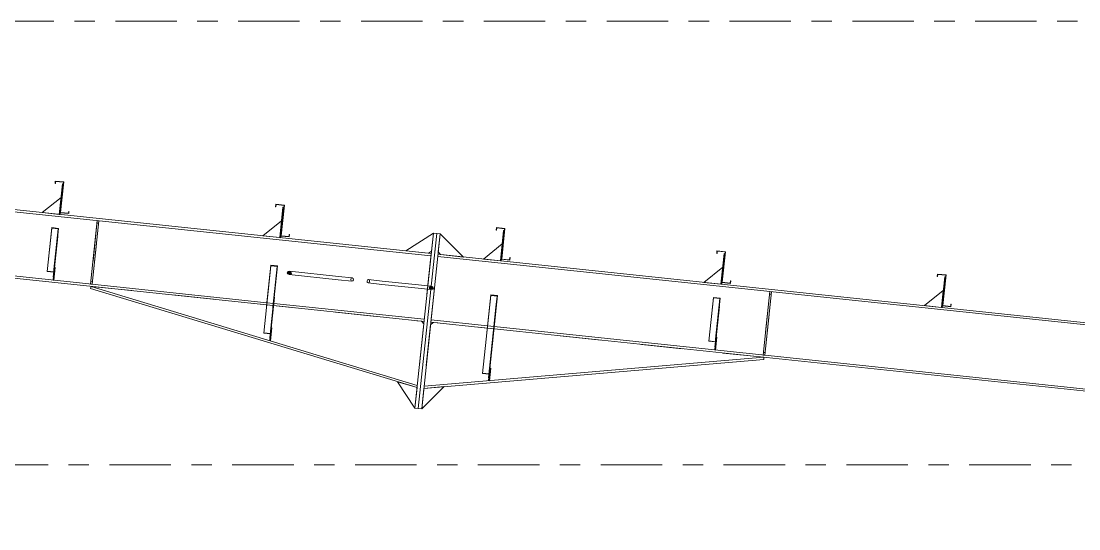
# Model space of a CAD drawing. Header units: millimetres. Extents: x -94 to 729, y -75 to 499.
# Drawn here: x 265.2 to 316.9, y 254.9 to 279.7 of the extents above; entities that cross this region are included whole.
import ezdxf

# ---------------------------------------------------------------- set-up
doc = ezdxf.new("R2010")
doc.units = ezdxf.units.MM
for name, pattern in [('XKITLINE00', [0]), ('XKITLINE02', [4, 2, -2]), ('XKITLINE03', [6, 3, -1, 1, -1])]:
    doc.linetypes.add(name, pattern=pattern)
doc.layers.add('Part', color=2, linetype='Continuous', lineweight=0)
doc.layers.add('S-grid', color=1, linetype='Continuous', lineweight=0)

# ---------------------------------------------------------------- blocks, each defined once
blk = doc.blocks.new('*A296')
at = {"layer": 'Part'}
blk.add_hatch(color=3, dxfattribs=at).paths.add_polyline_path([(277.384, 267.727), (277.386, 267.753), (277.718, 267.718), (277.663, 267.198), (277.646, 267.2), (277.699, 267.694)], flags=17)
blk = doc.blocks.new('*A297')
at = {"layer": 'Part'}
blk.add_hatch(color=3, dxfattribs=at).paths.add_polyline_path([(266.685, 269.569), (266.687, 269.59), (267.018, 269.555), (266.974, 269.136), (266.957, 269.137), (266.999, 269.536)], flags=17)
blk = doc.blocks.new('*A298')
at = {"layer": 'Part'}
blk.add_hatch(color=3, dxfattribs=at).paths.add_polyline_path([(288.124, 266.275), (288.127, 266.303), (288.458, 266.268), (288.398, 265.697), (288.382, 265.699), (288.439, 266.241)], flags=17)
blk = doc.blocks.new('*A300')
at = {"layer": 'Part'}
blk.add_hatch(color=3, dxfattribs=at).paths.add_polyline_path([(299.005, 266.16), (299.007, 266.181), (299.339, 266.146), (299.295, 265.726), (299.278, 265.728), (299.32, 266.127)], flags=17)
blk = doc.blocks.new('*A302')
at = {"layer": 'Part'}
blk.add_hatch(color=3, dxfattribs=at).paths.add_polyline_path([(299.82, 266.881), (299.832, 266.991), (299.847, 266.989), (299.834, 266.865), (299.419, 266.908), (299.577, 268.402), (299.192, 268.442), (299.181, 268.333), (299.166, 268.335), (299.179, 268.459), (299.593, 268.415), (299.436, 266.922)], flags=17)
blk = doc.blocks.new('*A303')
at = {"layer": 'Part'}
blk.add_hatch(color=3, dxfattribs=at).paths.add_polyline_path([(289.047, 268.018), (289.058, 268.127), (289.073, 268.125), (289.06, 268.001), (288.646, 268.045), (288.803, 269.538), (288.419, 269.579), (288.407, 269.469), (288.392, 269.471), (288.405, 269.595), (288.82, 269.552), (288.662, 268.058)], flags=17)
blk = doc.blocks.new('*A304')
at = {"layer": 'Part'}
blk.add_hatch(color=3, dxfattribs=at).paths.add_polyline_path([(278.273, 269.154), (278.285, 269.263), (278.3, 269.262), (278.287, 269.137), (277.872, 269.181), (278.03, 270.675), (277.645, 270.715), (277.634, 270.606), (277.619, 270.607), (277.632, 270.732), (278.046, 270.688), (277.889, 269.195)], flags=17)
blk = doc.blocks.new('*A305')
at = {"layer": 'Part'}
blk.add_hatch(color=3, dxfattribs=at).paths.add_polyline_path([(267.5, 270.29), (267.511, 270.4), (267.526, 270.398), (267.513, 270.274), (267.099, 270.318), (267.256, 271.811), (266.872, 271.851), (266.86, 271.742), (266.845, 271.744), (266.858, 271.868), (267.273, 271.824), (267.115, 270.331)], flags=17)
blk = doc.blocks.new('*A306')
at = {"layer": 'Part'}
blk.add_hatch(color=3, dxfattribs=at).paths.add_polyline_path([(278.295, 267.461), (278.369, 267.428), (278.394, 267.366), (278.356, 267.311), (278.277, 267.295), (278.203, 267.327), (278.178, 267.389), (278.216, 267.444)], flags=17)
blk = doc.blocks.new('*A307')
at = {"layer": 'Part'}
blk.add_hatch(color=3, dxfattribs=at).paths.add_polyline_path([(285.23, 266.729), (285.304, 266.697), (285.329, 266.635), (285.291, 266.58), (285.212, 266.563), (285.139, 266.596), (285.113, 266.658), (285.151, 266.713)], flags=17)
blk = doc.blocks.new('*A308')
at = {"layer": 'Part'}
blk.add_hatch(color=3, dxfattribs=at).paths.add_polyline_path([(299.82, 266.881), (299.832, 266.991), (299.847, 266.989), (299.834, 266.865), (299.419, 266.908), (299.577, 268.402), (299.192, 268.442), (299.181, 268.333), (299.166, 268.335), (299.179, 268.459), (299.593, 268.415), (299.436, 266.922)], flags=17)
blk = doc.blocks.new('*A309')
at = {"layer": 'Part'}
blk.add_hatch(color=3, dxfattribs=at).paths.add_polyline_path([(289.047, 268.018), (289.058, 268.127), (289.073, 268.125), (289.06, 268.001), (288.646, 268.045), (288.803, 269.538), (288.419, 269.579), (288.407, 269.469), (288.392, 269.471), (288.405, 269.595), (288.82, 269.552), (288.662, 268.058)], flags=17)
blk = doc.blocks.new('*A310')
at = {"layer": 'Part'}
blk.add_hatch(color=3, dxfattribs=at).paths.add_polyline_path([(278.273, 269.154), (278.285, 269.263), (278.3, 269.262), (278.287, 269.137), (277.872, 269.181), (278.03, 270.675), (277.645, 270.715), (277.634, 270.606), (277.619, 270.607), (277.632, 270.732), (278.046, 270.688), (277.889, 269.195)], flags=17)
blk = doc.blocks.new('*A311')
at = {"layer": 'Part'}
blk.add_hatch(color=3, dxfattribs=at).paths.add_polyline_path([(267.5, 270.29), (267.511, 270.4), (267.526, 270.398), (267.513, 270.274), (267.099, 270.318), (267.256, 271.811), (266.872, 271.851), (266.86, 271.742), (266.845, 271.744), (266.858, 271.868), (267.273, 271.824), (267.115, 270.331)], flags=17)
blk = doc.blocks.new('*A315')
at = {"layer": 'Part'}
blk.add_hatch(color=3, dxfattribs=at).paths.add_polyline_path([(310.594, 265.745), (310.605, 265.854), (310.62, 265.853), (310.607, 265.728), (310.193, 265.772), (310.35, 267.265), (309.966, 267.306), (309.954, 267.197), (309.939, 267.198), (309.953, 267.323), (310.367, 267.279), (310.209, 265.785)], flags=17)
blk = doc.blocks.new('*A321')
at = {"layer": 'Part'}
blk.add_hatch(color=3, dxfattribs=at).paths.add_polyline_path([(310.594, 265.745), (310.605, 265.854), (310.62, 265.853), (310.607, 265.728), (310.193, 265.772), (310.35, 267.265), (309.966, 267.306), (309.954, 267.197), (309.939, 267.198), (309.953, 267.323), (310.367, 267.279), (310.209, 265.785)], flags=17)
blk = doc.blocks.new('*A1137')
at = {"layer": 'S-grid', "color": 1, "linetype": 'XKITLINE03', "lineweight": 0}
blk.add_line((233.79, 279.675), (599.838, 279.675), dxfattribs=at)
blk = doc.blocks.new('*A1138')
at = {"layer": 'S-grid', "color": 1, "linetype": 'XKITLINE03', "lineweight": 0}
blk.add_line((-54.497, 258.009), (464.656, 258.009), dxfattribs=at)
blk = doc.blocks.new('*A1140')
at = {"layer": 'Part', "color": 2, "linetype": 'XKITLINE00', "lineweight": 0}
for p, q in [((212.577, 275.901), (212.574, 275.876)), ((212.586, 275.984), (285.22, 268.322)), ((285.208, 268.215), (212.574, 275.876)), ((212.248, 272.776), (212.236, 272.669)), ((277.182, 265.818), (212.236, 272.669)), ((277.194, 265.926), (212.248, 272.776)), ((284.87, 265.007), (277.514, 265.783)), ((284.881, 265.115), (277.525, 265.891))]:
    blk.add_line(p, q, dxfattribs=at)
at = {"layer": 'Part', "color": 7, "linetype": 'XKITLINE02', "lineweight": 0}
for p, q in [((212.577, 275.901), (212.586, 275.984)), ((212.574, 275.876), (212.248, 272.776)), ((285.22, 268.322), (284.87, 265.007)), ((277.514, 265.783), (277.182, 265.818)), ((277.525, 265.891), (277.194, 265.926))]:
    blk.add_line(p, q, dxfattribs=at)
blk = doc.blocks.new('*A1530')
at = {"layer": 'Part', "color": 7, "linetype": 'XKITLINE02', "lineweight": 0}
for p, q in [((285.201, 264.972), (285.551, 268.287)), ((288.287, 264.647), (287.956, 264.682)), ((288.299, 264.755), (287.967, 264.79)), ((384.641, 257.836), (380.891, 254.88)), ((374.476, 255.556), (374.144, 255.591)), ((374.487, 255.664), (374.156, 255.699))]:
    blk.add_line(p, q, dxfattribs=at)
at = {"layer": 'Part', "color": 2, "linetype": 'XKITLINE00', "lineweight": 0}
for p, q in [((384.519, 257.74), (285.54, 268.18)), ((285.551, 268.287), (384.641, 257.836)), ((287.967, 264.79), (285.213, 265.08)), ((287.956, 264.682), (285.201, 264.972)), ((374.144, 255.591), (288.287, 264.647)), ((374.156, 255.699), (288.299, 264.755)), ((380.891, 254.88), (374.476, 255.556)), ((381.012, 254.976), (374.487, 255.664))]:
    blk.add_line(p, q, dxfattribs=at)
blk = doc.blocks.new('*A1578')
at = {"layer": 'Part', "color": 2, "linetype": 'XKITLINE00', "lineweight": 0}
for p, q in [((277.979, 270.594), (277.822, 269.103)), ((278.021, 270.59), (277.979, 270.594)), ((277.872, 269.181), (277.863, 269.098))]:
    blk.add_line(p, q, dxfattribs=at)
at = {"layer": 'Part', "color": 7, "linetype": 'XKITLINE02', "lineweight": 0}
for p, q in [((277.872, 269.181), (278.021, 270.59)), ((277.863, 269.098), (277.822, 269.103))]:
    blk.add_line(p, q, dxfattribs=at)
blk = doc.blocks.new('*A1579')
at = {"layer": 'Part', "color": 7, "linetype": 'XKITLINE02', "lineweight": 0}
for p, q in [((277.399, 264.695), (277.333, 264.074)), ((277.375, 264.069), (277.44, 264.691)), ((277.44, 264.691), (277.399, 264.695)), ((277.333, 264.074), (277.375, 264.069)), ((277.347, 264.198), (277.388, 264.194))]:
    blk.add_line(p, q, dxfattribs=at)
blk = doc.blocks.new('*A1580')
at = {"layer": 'Part', "color": 7, "linetype": 'XKITLINE02', "lineweight": 0}
for p, q in [((277.386, 267.753), (277.037, 264.442)), ((277.699, 267.694), (277.331, 264.208)), ((277.347, 264.206), (277.718, 267.718)), ((277.037, 264.442), (277.352, 264.409)), ((277.038, 264.453), (277.37, 264.418)), ((277.331, 264.208), (277.347, 264.206))]:
    blk.add_line(p, q, dxfattribs=at)
blk = doc.blocks.new('*A1581')
at = {"layer": 'Part', "color": 2, "linetype": 'XKITLINE00', "lineweight": 0}
for p, q in [((277.384, 267.727), (277.037, 264.442)), ((277.718, 267.718), (277.377, 264.482)), ((277.384, 267.727), (277.386, 267.753)), ((277.699, 267.694), (277.384, 267.727)), ((277.386, 267.753), (277.718, 267.718)), ((277.646, 267.2), (277.699, 267.694)), ((277.646, 267.2), (277.331, 264.208)), ((277.646, 267.2), (277.663, 267.198)), ((277.037, 264.442), (277.352, 264.409)), ((277.331, 264.208), (277.347, 264.206))]:
    blk.add_line(p, q, dxfattribs=at)
at = {"layer": 'Part', "color": 7, "linetype": 'XKITLINE02', "lineweight": 0}
for p, q in [((277.37, 264.418), (277.038, 264.453)), ((277.377, 264.482), (277.347, 264.206))]:
    blk.add_line(p, q, dxfattribs=at)
blk = doc.blocks.new('*A1582')
at = {"layer": 'Part', "color": 2, "linetype": 'XKITLINE00', "lineweight": 0}
blk.add_line((267.136, 271.068), (266.22, 270.326), dxfattribs=at)
at = {"layer": 'Part', "color": 7, "linetype": 'XKITLINE02', "lineweight": 0}
for p, q in [((267.048, 270.239), (267.136, 271.068)), ((266.22, 270.326), (267.048, 270.239))]:
    blk.add_line(p, q, dxfattribs=at)
blk = doc.blocks.new('*A1583')
at = {"layer": 'Part', "color": 7, "linetype": 'XKITLINE02', "lineweight": 0}
for p, q in [((266.79, 267.389), (266.817, 267.649)), ((266.765, 267.152), (266.806, 267.147)), ((266.793, 267.023), (266.752, 267.027))]:
    blk.add_line(p, q, dxfattribs=at)
at = {"layer": 'Part', "color": 2, "linetype": 'XKITLINE00', "lineweight": 0}
for p, q in [((266.859, 267.645), (266.793, 267.023)), ((266.817, 267.649), (266.859, 267.645)), ((266.752, 267.027), (266.79, 267.389))]:
    blk.add_line(p, q, dxfattribs=at)
blk = doc.blocks.new('*A1584')
at = {"layer": 'Part', "color": 2, "linetype": 'XKITLINE00', "lineweight": 0}
for p, q in [((267.206, 271.731), (267.048, 270.239)), ((267.247, 271.726), (267.206, 271.731)), ((267.099, 270.318), (267.09, 270.235))]:
    blk.add_line(p, q, dxfattribs=at)
at = {"layer": 'Part', "color": 7, "linetype": 'XKITLINE02', "lineweight": 0}
for p, q in [((267.099, 270.318), (267.247, 271.726)), ((267.09, 270.235), (267.048, 270.239))]:
    blk.add_line(p, q, dxfattribs=at)
blk = doc.blocks.new('*A1585')
at = {"layer": 'Part', "color": 7, "linetype": 'XKITLINE02', "lineweight": 0}
for p, q in [((266.817, 267.649), (266.752, 267.027)), ((266.793, 267.023), (266.859, 267.645)), ((266.859, 267.645), (266.817, 267.649)), ((266.765, 267.152), (266.806, 267.147)), ((266.752, 267.027), (266.793, 267.023))]:
    blk.add_line(p, q, dxfattribs=at)
blk = doc.blocks.new('*A1586')
at = {"layer": 'Part', "color": 7, "linetype": 'XKITLINE02', "lineweight": 0}
for p, q in [((266.687, 269.59), (266.461, 267.451)), ((266.999, 269.536), (266.75, 267.169)), ((266.766, 267.167), (267.018, 269.555)), ((266.461, 267.451), (266.776, 267.418)), ((266.462, 267.464), (266.794, 267.429)), ((266.75, 267.169), (266.766, 267.167))]:
    blk.add_line(p, q, dxfattribs=at)
blk = doc.blocks.new('*A1587')
at = {"layer": 'Part', "color": 2, "linetype": 'XKITLINE00', "lineweight": 0}
for p, q in [((266.685, 269.569), (266.461, 267.451)), ((266.685, 269.569), (266.687, 269.59)), ((266.999, 269.536), (266.685, 269.569)), ((266.687, 269.59), (267.018, 269.555)), ((267.018, 269.555), (266.79, 267.389)), ((266.957, 269.137), (266.999, 269.536)), ((266.957, 269.137), (266.75, 267.169)), ((266.974, 269.136), (266.957, 269.137)), ((266.461, 267.451), (266.776, 267.418)), ((266.75, 267.169), (266.766, 267.167))]:
    blk.add_line(p, q, dxfattribs=at)
at = {"layer": 'Part', "color": 7, "linetype": 'XKITLINE02', "lineweight": 0}
for p, q in [((266.462, 267.464), (266.794, 267.429)), ((266.79, 267.389), (266.766, 267.167))]:
    blk.add_line(p, q, dxfattribs=at)
blk = doc.blocks.new('*A1588')
at = {"layer": 'Part', "color": 7, "linetype": 'XKITLINE02', "lineweight": 0}
for p, q in [((268.909, 269.934), (268.583, 266.834)), ((268.665, 266.826), (268.992, 269.925)), ((268.896, 269.809), (268.979, 269.801)), ((268.992, 269.925), (268.909, 269.934)), ((268.583, 266.834), (268.665, 266.826)), ((268.596, 266.959), (268.679, 266.95))]:
    blk.add_line(p, q, dxfattribs=at)
blk = doc.blocks.new('*A1589')
at = {"layer": 'Part', "color": 2, "linetype": 'XKITLINE00', "lineweight": 0}
for p, q in [((268.583, 266.834), (268.909, 269.934)), ((268.992, 269.925), (268.665, 266.826))]:
    blk.add_line(p, q, dxfattribs=at)
at = {"layer": 'Part', "color": 7, "linetype": 'XKITLINE02', "lineweight": 0}
for p, q in [((268.896, 269.809), (268.979, 269.801)), ((268.992, 269.925), (268.909, 269.934)), ((268.665, 266.826), (268.583, 266.834)), ((268.679, 266.95), (268.596, 266.959))]:
    blk.add_line(p, q, dxfattribs=at)
blk = doc.blocks.new('*A1590')
at = {"layer": 'Part', "color": 2, "linetype": 'XKITLINE00', "lineweight": 0}
for p, q in [((285.324, 269.317), (285.053, 266.748)), ((285.49, 269.299), (285.219, 266.73)), ((285.49, 269.299), (285.324, 269.317)), ((284.424, 260.781), (285.036, 266.582)), ((285.202, 266.565), (284.59, 260.763)), ((284.59, 260.763), (284.424, 260.781))]:
    blk.add_line(p, q, dxfattribs=at)
at = {"layer": 'Part', "color": 7, "linetype": 'XKITLINE02', "lineweight": 0}
for p, q in [((285.202, 266.565), (285.49, 269.299)), ((285.053, 266.748), (285.036, 266.582)), ((285.219, 266.73), (285.202, 266.568)), ((285.202, 266.568), (285.202, 266.565))]:
    blk.add_line(p, q, dxfattribs=at)
blk = doc.blocks.new('*A1591')
at = {"layer": 'Part', "color": 2, "linetype": 'XKITLINE00', "lineweight": 0}
for p, q in [((285.656, 269.282), (284.756, 260.746)), ((285.219, 266.73), (285.49, 269.299)), ((285.49, 269.299), (285.656, 269.282)), ((285.202, 266.565), (284.59, 260.763)), ((284.756, 260.746), (284.59, 260.763))]:
    blk.add_line(p, q, dxfattribs=at)
at = {"layer": 'Part', "color": 7, "linetype": 'XKITLINE02', "lineweight": 0}
for p, q in [((285.219, 266.73), (285.202, 266.568)), ((285.202, 266.565), (285.202, 266.568)), ((285.202, 266.568), (285.202, 266.565))]:
    blk.add_line(p, q, dxfattribs=at)
blk = doc.blocks.new('*A1592')
at = {"layer": 'Part', "color": 2, "linetype": 'XKITLINE00', "lineweight": 0}
for p, q in [((285.324, 269.317), (283.976, 268.454)), ((285.095, 268.336), (285.233, 268.447))]:
    blk.add_line(p, q, dxfattribs=at)
at = {"layer": 'Part', "color": 7, "linetype": 'XKITLINE02', "lineweight": 0}
for p, q in [((285.324, 269.317), (285.233, 268.447)), ((283.976, 268.454), (285.095, 268.336))]:
    blk.add_line(p, q, dxfattribs=at)
blk = doc.blocks.new('*A1593')
at = {"layer": 'Part', "color": 7, "linetype": 'XKITLINE02', "lineweight": 0}
for p, q in [((285.564, 268.412), (285.656, 269.282)), ((285.675, 268.274), (286.794, 268.156))]:
    blk.add_line(p, q, dxfattribs=at)
at = {"layer": 'Part', "color": 2, "linetype": 'XKITLINE00', "lineweight": 0}
for p, q in [((286.794, 268.156), (285.656, 269.282)), ((285.675, 268.274), (285.564, 268.412))]:
    blk.add_line(p, q, dxfattribs=at)
blk = doc.blocks.new('*A1594')
at = {"layer": 'Part', "color": 2, "linetype": 'XKITLINE00', "lineweight": 0}
blk.add_line((288.683, 268.795), (287.767, 268.054), dxfattribs=at)
at = {"layer": 'Part', "color": 7, "linetype": 'XKITLINE02', "lineweight": 0}
for p, q in [((288.596, 267.966), (288.683, 268.795)), ((287.767, 268.054), (288.596, 267.966))]:
    blk.add_line(p, q, dxfattribs=at)
blk = doc.blocks.new('*A1595')
at = {"layer": 'Part', "color": 2, "linetype": 'XKITLINE00', "lineweight": 0}
for p, q in [((288.753, 269.458), (288.596, 267.966)), ((288.794, 269.454), (288.753, 269.458)), ((288.646, 268.045), (288.637, 267.962))]:
    blk.add_line(p, q, dxfattribs=at)
at = {"layer": 'Part', "color": 7, "linetype": 'XKITLINE02', "lineweight": 0}
for p, q in [((288.646, 268.045), (288.794, 269.454)), ((288.637, 267.962), (288.596, 267.966))]:
    blk.add_line(p, q, dxfattribs=at)
blk = doc.blocks.new('*A1596')
at = {"layer": 'Part', "color": 7, "linetype": 'XKITLINE02', "lineweight": 0}
for p, q in [((288.127, 266.303), (287.722, 262.468)), ((288.439, 266.241), (288.018, 262.252)), ((288.035, 262.25), (288.458, 266.268)), ((287.722, 262.468), (288.037, 262.435)), ((287.723, 262.478), (288.055, 262.443)), ((288.018, 262.252), (288.035, 262.25))]:
    blk.add_line(p, q, dxfattribs=at)
blk = doc.blocks.new('*A1597')
at = {"layer": 'Part', "color": 2, "linetype": 'XKITLINE00', "lineweight": 0}
for p, q in [((288.124, 266.275), (287.722, 262.468)), ((288.458, 266.268), (288.065, 262.544)), ((288.124, 266.275), (288.127, 266.303)), ((288.439, 266.241), (288.124, 266.275)), ((288.127, 266.303), (288.458, 266.268)), ((288.382, 265.699), (288.439, 266.241)), ((288.382, 265.699), (288.018, 262.252)), ((288.382, 265.699), (288.398, 265.697)), ((287.722, 262.468), (288.037, 262.435)), ((288.018, 262.252), (288.035, 262.25))]:
    blk.add_line(p, q, dxfattribs=at)
at = {"layer": 'Part', "color": 7, "linetype": 'XKITLINE02', "lineweight": 0}
for p, q in [((287.723, 262.478), (288.055, 262.443)), ((288.035, 262.25), (288.065, 262.544))]:
    blk.add_line(p, q, dxfattribs=at)
blk = doc.blocks.new('*A1598')
at = {"layer": 'Part', "color": 7, "linetype": 'XKITLINE02', "lineweight": 0}
for p, q in [((299.11, 263.98), (299.138, 264.24)), ((299.114, 263.614), (299.072, 263.618)), ((299.085, 263.743), (299.127, 263.738))]:
    blk.add_line(p, q, dxfattribs=at)
at = {"layer": 'Part', "color": 2, "linetype": 'XKITLINE00', "lineweight": 0}
for p, q in [((299.179, 264.236), (299.114, 263.614)), ((299.138, 264.24), (299.179, 264.236)), ((299.072, 263.618), (299.11, 263.98))]:
    blk.add_line(p, q, dxfattribs=at)
blk = doc.blocks.new('*A1599')
at = {"layer": 'Part', "color": 7, "linetype": 'XKITLINE02', "lineweight": 0}
for p, q in [((299.138, 264.24), (299.072, 263.618)), ((299.114, 263.614), (299.179, 264.236)), ((299.179, 264.236), (299.138, 264.24)), ((299.072, 263.618), (299.114, 263.614)), ((299.085, 263.743), (299.127, 263.738))]:
    blk.add_line(p, q, dxfattribs=at)
blk = doc.blocks.new('*A1604')
at = {"layer": 'Part', "color": 2, "linetype": 'XKITLINE00', "lineweight": 0}
blk.add_line((299.457, 267.659), (298.54, 266.917), dxfattribs=at)
at = {"layer": 'Part', "color": 7, "linetype": 'XKITLINE02', "lineweight": 0}
for p, q in [((299.369, 266.83), (299.457, 267.659)), ((298.54, 266.917), (299.369, 266.83))]:
    blk.add_line(p, q, dxfattribs=at)
blk = doc.blocks.new('*A1605')
at = {"layer": 'Part', "color": 2, "linetype": 'XKITLINE00', "lineweight": 0}
for p, q in [((310.3, 267.185), (310.143, 265.694)), ((310.341, 267.181), (310.3, 267.185)), ((310.193, 265.772), (310.184, 265.689))]:
    blk.add_line(p, q, dxfattribs=at)
at = {"layer": 'Part', "color": 7, "linetype": 'XKITLINE02', "lineweight": 0}
for p, q in [((310.193, 265.772), (310.341, 267.181)), ((310.184, 265.689), (310.143, 265.694))]:
    blk.add_line(p, q, dxfattribs=at)
blk = doc.blocks.new('*A1606')
at = {"layer": 'Part', "color": 2, "linetype": 'XKITLINE00', "lineweight": 0}
blk.add_line((310.23, 266.522), (309.314, 265.781), dxfattribs=at)
at = {"layer": 'Part', "color": 7, "linetype": 'XKITLINE02', "lineweight": 0}
for p, q in [((310.143, 265.694), (310.23, 266.522)), ((309.314, 265.781), (310.143, 265.694))]:
    blk.add_line(p, q, dxfattribs=at)
blk = doc.blocks.new('*A1607')
at = {"layer": 'Part', "color": 2, "linetype": 'XKITLINE00', "lineweight": 0}
for p, q in [((299.526, 268.322), (299.369, 266.83)), ((299.568, 268.317), (299.526, 268.322)), ((299.419, 266.908), (299.411, 266.826))]:
    blk.add_line(p, q, dxfattribs=at)
at = {"layer": 'Part', "color": 7, "linetype": 'XKITLINE02', "lineweight": 0}
for p, q in [((299.419, 266.908), (299.568, 268.317)), ((299.411, 266.826), (299.369, 266.83))]:
    blk.add_line(p, q, dxfattribs=at)
blk = doc.blocks.new('*A1608')
at = {"layer": 'Part', "color": 7, "linetype": 'XKITLINE02', "lineweight": 0}
for p, q in [((299.007, 266.181), (298.782, 264.042)), ((299.32, 266.127), (299.07, 263.76)), ((299.087, 263.758), (299.339, 266.146)), ((298.782, 264.042), (299.097, 264.008)), ((298.783, 264.055), (299.115, 264.02)), ((299.07, 263.76), (299.087, 263.758))]:
    blk.add_line(p, q, dxfattribs=at)
blk = doc.blocks.new('*A1609')
at = {"layer": 'Part', "color": 2, "linetype": 'XKITLINE00', "lineweight": 0}
for p, q in [((299.005, 266.16), (298.782, 264.042)), ((299.005, 266.16), (299.007, 266.181)), ((299.32, 266.127), (299.005, 266.16)), ((299.007, 266.181), (299.339, 266.146)), ((299.339, 266.146), (299.11, 263.98)), ((299.278, 265.728), (299.32, 266.127)), ((299.278, 265.728), (299.07, 263.76)), ((299.295, 265.726), (299.278, 265.728)), ((298.782, 264.042), (299.097, 264.008)), ((299.07, 263.76), (299.087, 263.758))]:
    blk.add_line(p, q, dxfattribs=at)
at = {"layer": 'Part', "color": 7, "linetype": 'XKITLINE02', "lineweight": 0}
for p, q in [((298.783, 264.055), (299.115, 264.02)), ((299.11, 263.98), (299.087, 263.758))]:
    blk.add_line(p, q, dxfattribs=at)
blk = doc.blocks.new('*A1610')
at = {"layer": 'Part', "color": 7, "linetype": 'XKITLINE02', "lineweight": 0}
for p, q in [((301.755, 266.469), (301.428, 263.37)), ((301.511, 263.361), (301.838, 266.461)), ((301.742, 266.345), (301.825, 266.336)), ((301.838, 266.461), (301.755, 266.469)), ((301.441, 263.494), (301.524, 263.485)), ((301.428, 263.37), (301.511, 263.361))]:
    blk.add_line(p, q, dxfattribs=at)
blk = doc.blocks.new('*A1611')
at = {"layer": 'Part', "color": 2, "linetype": 'XKITLINE00', "lineweight": 0}
for p, q in [((301.428, 263.37), (301.755, 266.469)), ((301.838, 266.461), (301.511, 263.361))]:
    blk.add_line(p, q, dxfattribs=at)
at = {"layer": 'Part', "color": 7, "linetype": 'XKITLINE02', "lineweight": 0}
for p, q in [((301.742, 266.345), (301.825, 266.336)), ((301.838, 266.461), (301.755, 266.469)), ((301.524, 263.485), (301.441, 263.494)), ((301.511, 263.361), (301.428, 263.37))]:
    blk.add_line(p, q, dxfattribs=at)
blk = doc.blocks.new('*A1622')
at = {"layer": 'Part', "color": 2, "linetype": 'XKITLINE00', "lineweight": 0}
for p, q in [((299.166, 268.335), (299.179, 268.459)), ((299.181, 268.333), (299.166, 268.335)), ((299.179, 268.459), (299.593, 268.415)), ((299.192, 268.442), (299.181, 268.333)), ((299.577, 268.402), (299.192, 268.442)), ((299.419, 266.908), (299.577, 268.402)), ((299.593, 268.415), (299.436, 266.922)), ((299.834, 266.865), (299.419, 266.908)), ((299.436, 266.922), (299.82, 266.881)), ((299.82, 266.881), (299.832, 266.991)), ((299.832, 266.991), (299.847, 266.989)), ((299.847, 266.989), (299.834, 266.865))]:
    blk.add_line(p, q, dxfattribs=at)
blk = doc.blocks.new('*A1623')
at = {"layer": 'Part', "color": 2, "linetype": 'XKITLINE00', "lineweight": 0}
for p, q in [((288.392, 269.471), (288.405, 269.595)), ((288.407, 269.469), (288.392, 269.471)), ((288.405, 269.595), (288.82, 269.552)), ((288.419, 269.579), (288.407, 269.469)), ((288.803, 269.538), (288.419, 269.579)), ((288.646, 268.045), (288.803, 269.538)), ((288.82, 269.552), (288.662, 268.058)), ((289.06, 268.001), (288.646, 268.045)), ((288.662, 268.058), (289.047, 268.018)), ((289.047, 268.018), (289.058, 268.127)), ((289.058, 268.127), (289.073, 268.125)), ((289.073, 268.125), (289.06, 268.001))]:
    blk.add_line(p, q, dxfattribs=at)
blk = doc.blocks.new('*A1624')
at = {"layer": 'Part', "color": 2, "linetype": 'XKITLINE00', "lineweight": 0}
for p, q in [((277.619, 270.607), (277.632, 270.732)), ((277.632, 270.732), (278.046, 270.688)), ((277.634, 270.606), (277.619, 270.607)), ((277.645, 270.715), (277.634, 270.606)), ((278.03, 270.675), (277.645, 270.715)), ((277.872, 269.181), (278.03, 270.675)), ((278.046, 270.688), (277.889, 269.195)), ((278.287, 269.137), (277.872, 269.181)), ((277.889, 269.195), (278.273, 269.154)), ((278.273, 269.154), (278.285, 269.263)), ((278.285, 269.263), (278.3, 269.262)), ((278.3, 269.262), (278.287, 269.137))]:
    blk.add_line(p, q, dxfattribs=at)
blk = doc.blocks.new('*A1625')
at = {"layer": 'Part', "color": 2, "linetype": 'XKITLINE00', "lineweight": 0}
for p, q in [((266.845, 271.744), (266.858, 271.868)), ((266.858, 271.868), (267.273, 271.824)), ((266.872, 271.851), (266.86, 271.742)), ((267.256, 271.811), (266.872, 271.851)), ((267.099, 270.318), (267.256, 271.811)), ((267.273, 271.824), (267.115, 270.331)), ((266.86, 271.742), (266.845, 271.744)), ((267.513, 270.274), (267.099, 270.318)), ((267.115, 270.331), (267.5, 270.29)), ((267.5, 270.29), (267.511, 270.4)), ((267.511, 270.4), (267.526, 270.398)), ((267.526, 270.398), (267.513, 270.274))]:
    blk.add_line(p, q, dxfattribs=at)
blk = doc.blocks.new('*A1626')
at = {"layer": 'Part', "color": 2, "linetype": 'XKITLINE00', "lineweight": 0}
for p, q in [((278.216, 267.444), (278.178, 267.389)), ((278.178, 267.389), (278.203, 267.327)), ((278.203, 267.327), (278.277, 267.295)), ((278.295, 267.461), (278.216, 267.444)), ((278.277, 267.295), (278.356, 267.311)), ((280.681, 267.041), (278.277, 267.295)), ((280.698, 267.207), (278.295, 267.461)), ((278.295, 267.461), (278.369, 267.428)), ((278.356, 267.311), (278.394, 267.366)), ((278.394, 267.366), (278.369, 267.428))]:
    blk.add_line(p, q, dxfattribs=at)
at = {"layer": 'Part', "color": 7, "linetype": 'XKITLINE02', "lineweight": 0}
for p, q in [((281.365, 267.137), (280.698, 267.207)), ((281.292, 267.061), (281.317, 267.117)), ((281.317, 267.117), (281.365, 267.137)), ((281.365, 267.137), (281.407, 267.108)), ((281.407, 267.108), (281.419, 267.047)), ((281.347, 266.971), (280.681, 267.041)), ((281.305, 267), (281.292, 267.061)), ((281.347, 266.971), (281.305, 267)), ((281.395, 266.991), (281.347, 266.971)), ((281.419, 267.047), (281.395, 266.991))]:
    blk.add_line(p, q, dxfattribs=at)
blk = doc.blocks.new('*A1627')
at = {"layer": 'Part', "color": 7, "linetype": 'XKITLINE02', "lineweight": 0}
for p, q in [((282.086, 266.977), (282.111, 267.034)), ((282.099, 266.916), (282.086, 266.977)), ((282.141, 266.887), (282.099, 266.916)), ((282.111, 267.034), (282.159, 267.053)), ((282.189, 266.907), (282.141, 266.887)), ((282.808, 266.817), (282.141, 266.887)), ((282.825, 266.983), (282.159, 267.053)), ((282.159, 267.053), (282.201, 267.024)), ((282.213, 266.964), (282.189, 266.907)), ((282.201, 267.024), (282.213, 266.964))]:
    blk.add_line(p, q, dxfattribs=at)
at = {"layer": 'Part', "color": 2, "linetype": 'XKITLINE00', "lineweight": 0}
for p, q in [((285.212, 266.563), (282.808, 266.817)), ((285.23, 266.729), (282.825, 266.983)), ((285.151, 266.713), (285.113, 266.658)), ((285.113, 266.658), (285.139, 266.596)), ((285.139, 266.596), (285.212, 266.563)), ((285.23, 266.729), (285.151, 266.713)), ((285.304, 266.697), (285.23, 266.729)), ((285.291, 266.58), (285.329, 266.635)), ((285.329, 266.635), (285.304, 266.697)), ((285.212, 266.563), (285.291, 266.58))]:
    blk.add_line(p, q, dxfattribs=at)
blk = doc.blocks.new('*A1628')
at = {"layer": 'Part', "color": 2, "linetype": 'XKITLINE00', "lineweight": 0}
for p, q in [((299.166, 268.335), (299.179, 268.459)), ((299.181, 268.333), (299.166, 268.335)), ((299.179, 268.459), (299.593, 268.415)), ((299.192, 268.442), (299.181, 268.333)), ((299.577, 268.402), (299.192, 268.442)), ((299.419, 266.908), (299.577, 268.402)), ((299.593, 268.415), (299.436, 266.922)), ((299.834, 266.865), (299.419, 266.908)), ((299.436, 266.922), (299.82, 266.881)), ((299.82, 266.881), (299.832, 266.991)), ((299.832, 266.991), (299.847, 266.989)), ((299.847, 266.989), (299.834, 266.865))]:
    blk.add_line(p, q, dxfattribs=at)
blk = doc.blocks.new('*A1629')
at = {"layer": 'Part', "color": 2, "linetype": 'XKITLINE00', "lineweight": 0}
for p, q in [((288.392, 269.471), (288.405, 269.595)), ((288.407, 269.469), (288.392, 269.471)), ((288.405, 269.595), (288.82, 269.552)), ((288.419, 269.579), (288.407, 269.469)), ((288.803, 269.538), (288.419, 269.579)), ((288.646, 268.045), (288.803, 269.538)), ((288.82, 269.552), (288.662, 268.058)), ((289.06, 268.001), (288.646, 268.045)), ((288.662, 268.058), (289.047, 268.018)), ((289.047, 268.018), (289.058, 268.127)), ((289.058, 268.127), (289.073, 268.125)), ((289.073, 268.125), (289.06, 268.001))]:
    blk.add_line(p, q, dxfattribs=at)
blk = doc.blocks.new('*A1630')
at = {"layer": 'Part', "color": 2, "linetype": 'XKITLINE00', "lineweight": 0}
for p, q in [((277.619, 270.607), (277.632, 270.732)), ((277.632, 270.732), (278.046, 270.688)), ((277.634, 270.606), (277.619, 270.607)), ((277.645, 270.715), (277.634, 270.606)), ((278.03, 270.675), (277.645, 270.715)), ((277.872, 269.181), (278.03, 270.675)), ((278.046, 270.688), (277.889, 269.195)), ((278.287, 269.137), (277.872, 269.181)), ((277.889, 269.195), (278.273, 269.154)), ((278.273, 269.154), (278.285, 269.263)), ((278.285, 269.263), (278.3, 269.262)), ((278.3, 269.262), (278.287, 269.137))]:
    blk.add_line(p, q, dxfattribs=at)
blk = doc.blocks.new('*A1631')
at = {"layer": 'Part', "color": 2, "linetype": 'XKITLINE00', "lineweight": 0}
for p, q in [((266.845, 271.744), (266.858, 271.868)), ((266.858, 271.868), (267.273, 271.824)), ((266.872, 271.851), (266.86, 271.742)), ((267.256, 271.811), (266.872, 271.851)), ((267.099, 270.318), (267.256, 271.811)), ((267.273, 271.824), (267.115, 270.331)), ((266.86, 271.742), (266.845, 271.744)), ((267.513, 270.274), (267.099, 270.318)), ((267.115, 270.331), (267.5, 270.29)), ((267.5, 270.29), (267.511, 270.4)), ((267.511, 270.4), (267.526, 270.398)), ((267.526, 270.398), (267.513, 270.274))]:
    blk.add_line(p, q, dxfattribs=at)
blk = doc.blocks.new('*A1632')
at = {"layer": 'Part', "color": 7, "linetype": 'XKITLINE02', "lineweight": 0}
for p, q in [((285.189, 264.851), (284.86, 261.74)), ((301.459, 263.258), (285.322, 264.96))]:
    blk.add_line(p, q, dxfattribs=at)
at = {"layer": 'Part', "color": 2, "linetype": 'XKITLINE00', "lineweight": 0}
for p, q in [((285.322, 264.96), (285.189, 264.851)), ((301.468, 263.15), (284.86, 261.74)), ((301.459, 263.258), (284.872, 261.85)), ((301.468, 263.15), (301.459, 263.258))]:
    blk.add_line(p, q, dxfattribs=at)
blk = doc.blocks.new('*A1633')
at = {"layer": 'Part', "color": 2, "linetype": 'XKITLINE00', "lineweight": 0}
for p, q in [((268.613, 266.722), (268.581, 266.619)), ((284.529, 261.775), (268.581, 266.619)), ((284.541, 261.885), (268.613, 266.722)), ((284.749, 265.02), (284.857, 264.886))]:
    blk.add_line(p, q, dxfattribs=at)
at = {"layer": 'Part', "color": 7, "linetype": 'XKITLINE02', "lineweight": 0}
for p, q in [((268.613, 266.722), (284.749, 265.02)), ((284.857, 264.886), (284.529, 261.775))]:
    blk.add_line(p, q, dxfattribs=at)
blk = doc.blocks.new('*A1634')
at = {"layer": 'Part', "color": 2, "linetype": 'XKITLINE00', "lineweight": 0}
blk.add_line((284.424, 260.781), (283.572, 262.066), dxfattribs=at)
at = {"layer": 'Part', "color": 7, "linetype": 'XKITLINE02', "lineweight": 0}
for p, q in [((283.572, 262.066), (284.529, 261.775)), ((284.529, 261.775), (284.424, 260.781))]:
    blk.add_line(p, q, dxfattribs=at)
blk = doc.blocks.new('*A1635')
at = {"layer": 'Part', "color": 2, "linetype": 'XKITLINE00', "lineweight": 0}
blk.add_line((285.857, 261.825), (284.756, 260.746), dxfattribs=at)
at = {"layer": 'Part', "color": 7, "linetype": 'XKITLINE02', "lineweight": 0}
for p, q in [((284.756, 260.746), (284.86, 261.74)), ((284.86, 261.74), (285.857, 261.825))]:
    blk.add_line(p, q, dxfattribs=at)
blk = doc.blocks.new('*A1636')
at = {"layer": 'Part', "color": 2, "linetype": 'XKITLINE00', "lineweight": 0}
for p, q in [((288.065, 262.544), (288.021, 262.117)), ((288.128, 262.735), (288.063, 262.121)), ((288.086, 262.739), (288.128, 262.735))]:
    blk.add_line(p, q, dxfattribs=at)
at = {"layer": 'Part', "color": 7, "linetype": 'XKITLINE02', "lineweight": 0}
for p, q in [((288.065, 262.544), (288.086, 262.739)), ((288.062, 262.113), (288.021, 262.117)), ((288.034, 262.242), (288.075, 262.237)), ((288.063, 262.121), (288.062, 262.113))]:
    blk.add_line(p, q, dxfattribs=at)
blk = doc.blocks.new('*A1637')
at = {"layer": 'Part', "color": 7, "linetype": 'XKITLINE02', "lineweight": 0}
for p, q in [((288.086, 262.739), (288.021, 262.117)), ((288.062, 262.113), (288.128, 262.735)), ((288.128, 262.735), (288.086, 262.739)), ((288.021, 262.117), (288.062, 262.113)), ((288.034, 262.242), (288.075, 262.237))]:
    blk.add_line(p, q, dxfattribs=at)
blk = doc.blocks.new('*A1638')
at = {"layer": 'Part', "color": 2, "linetype": 'XKITLINE00', "lineweight": 0}
blk.add_line((277.909, 269.931), (276.993, 269.19), dxfattribs=at)
at = {"layer": 'Part', "color": 7, "linetype": 'XKITLINE02', "lineweight": 0}
for p, q in [((277.822, 269.103), (277.909, 269.931)), ((276.993, 269.19), (277.822, 269.103))]:
    blk.add_line(p, q, dxfattribs=at)
blk = doc.blocks.new('*A1639')
at = {"layer": 'Part', "color": 2, "linetype": 'XKITLINE00', "lineweight": 0}
for p, q in [((277.44, 264.691), (277.375, 264.069)), ((277.399, 264.695), (277.44, 264.691)), ((277.333, 264.074), (277.377, 264.482)), ((277.375, 264.069), (277.333, 264.074))]:
    blk.add_line(p, q, dxfattribs=at)
at = {"layer": 'Part', "color": 7, "linetype": 'XKITLINE02', "lineweight": 0}
for p, q in [((277.377, 264.482), (277.399, 264.695)), ((277.347, 264.198), (277.388, 264.194))]:
    blk.add_line(p, q, dxfattribs=at)
blk = doc.blocks.new('*A1643')
at = {"layer": 'Part', "color": 2, "linetype": 'XKITLINE00', "lineweight": 0}
for p, q in [((309.939, 267.198), (309.953, 267.323)), ((309.954, 267.197), (309.939, 267.198)), ((309.953, 267.323), (310.367, 267.279)), ((309.966, 267.306), (309.954, 267.197)), ((310.35, 267.265), (309.966, 267.306)), ((310.193, 265.772), (310.35, 267.265)), ((310.367, 267.279), (310.209, 265.785)), ((310.607, 265.728), (310.193, 265.772)), ((310.209, 265.785), (310.594, 265.745)), ((310.594, 265.745), (310.605, 265.854)), ((310.605, 265.854), (310.62, 265.853)), ((310.62, 265.853), (310.607, 265.728))]:
    blk.add_line(p, q, dxfattribs=at)
blk = doc.blocks.new('*A1649')
at = {"layer": 'Part', "color": 2, "linetype": 'XKITLINE00', "lineweight": 0}
for p, q in [((309.939, 267.198), (309.953, 267.323)), ((309.954, 267.197), (309.939, 267.198)), ((309.953, 267.323), (310.367, 267.279)), ((309.966, 267.306), (309.954, 267.197)), ((310.35, 267.265), (309.966, 267.306)), ((310.193, 265.772), (310.35, 267.265)), ((310.367, 267.279), (310.209, 265.785)), ((310.607, 265.728), (310.193, 265.772)), ((310.209, 265.785), (310.594, 265.745)), ((310.594, 265.745), (310.605, 265.854)), ((310.605, 265.854), (310.62, 265.853)), ((310.62, 265.853), (310.607, 265.728))]:
    blk.add_line(p, q, dxfattribs=at)

msp = doc.modelspace()

# ---------------------------------------------------------------- block references
at = {"lineweight": 0}
for name in ['*A1137', '*A1140', '*A305', '*A311', '*A1625', '*A1631', '*A1584', '*A1582', '*A304', '*A310', '*A1624', '*A1630', '*A1578', '*A1588', '*A1589', '*A1638', '*A1586', '*A1587', '*A297', '*A1592', '*A1590', '*A1591', '*A1593', '*A303', '*A309', '*A1623', '*A1629', '*A1595', '*A1594', '*A1530', '*A302', '*A308', '*A1622', '*A1628', '*A1607', '*A1583', '*A1585', '*A1580', '*A1581', '*A296', '*A1604', '*A306', '*A1626', '*A315', '*A321', '*A1643', '*A1649', '*A1605', '*A1633', '*A1627', '*A307', '*A1596', '*A1597', '*A298', '*A1608', '*A1609', '*A300', '*A1610', '*A1611', '*A1606', '*A1579', '*A1639', '*A1632', '*A1598', '*A1599', '*A1636', '*A1637', '*A1634', '*A1635', '*A1138']:
    msp.add_blockref(name, (0, 0), dxfattribs=at)

doc.saveas('drawing.dxf')
